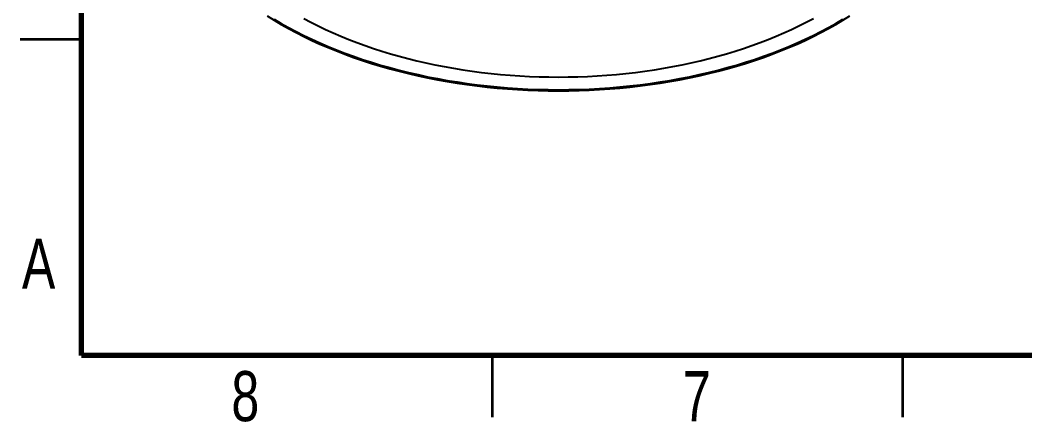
# Model space of a CAD drawing. Header units: millimetres. Extents: x 2 to 418, y 2 to 295.
# Drawn here: x 2.5 to 124.9, y 1.9 to 50.8 of the extents above; entities that cross this region are included whole.
import ezdxf

# ---------------------------------------------------------------- set-up
doc = ezdxf.new("R2010")
doc.units = ezdxf.units.MM
doc.styles.add('SLDTEXTSTYLE0', font='TXT', dxfattribs={"width": 0.75})

msp = doc.modelspace()

# ---------------------------------------------------------------- linework, layer by layer
at = {"color": 7, "linetype": 'Continuous', "lineweight": 70}
for p, q in [((10, 10), (10, 287)), ((410, 10), (10, 10))]:
    msp.add_line(p, q, dxfattribs=at)
at = {"color": 7, "linetype": 'Continuous', "lineweight": 35}
for p, q in [((10, 48.5), (2.5, 48.5)), ((60, 10), (60, 2.5)), ((110, 10), (110, 2.5))]:
    msp.add_line(p, q, dxfattribs=at)
at = {"color": 7, "linetype": 'Continuous', "lineweight": 25, "flags": 128}
for points in [[(32.59794, 51.35727), (33.44678, 50.8273), (34.31936, 50.31033), (35.21509, 49.80673), (36.13335, 49.31683), (37.07352, 48.84096), (38.03496, 48.37947), (39.01699, 47.93266), (40.01895, 47.50084), (41.04016, 47.08431), (42.0799, 46.68334), (43.13748, 46.29822), (44.21216, 45.92922), (45.30321, 45.57657), (46.40988, 45.24053), (47.53141, 44.92132), (48.66704, 44.61917), (49.81598, 44.33428), (50.97745, 44.06684), (52.15065, 43.81704), (53.33478, 43.58505), (54.52903, 43.37103), (55.73257, 43.17513), (56.94459, 42.99748), (58.16424, 42.8382), (59.39071, 42.6974), (60.62314, 42.57518), (61.86069, 42.47161), (63.10252, 42.38679), (64.34776, 42.32075), (65.59558, 42.27355), (66.84511, 42.24521), (68.09549, 42.23576), (69.34588, 42.24521), (70.59541, 42.27355), (71.84322, 42.32075), (73.08847, 42.38679), (74.33029, 42.47161), (75.56785, 42.57518), (76.80028, 42.6974), (78.02674, 42.8382), (79.2464, 42.99748), (80.45842, 43.17513), (81.66196, 43.37103), (82.85621, 43.58505), (84.04033, 43.81704), (85.21354, 44.06684), (86.37501, 44.33428), (87.52395, 44.61917), (88.65957, 44.92132), (89.78111, 45.24053), (90.88778, 45.57657), (91.97883, 45.92922), (93.05351, 46.29822), (94.11108, 46.68334), (95.15083, 47.08431), (96.17204, 47.50084), (97.174, 47.93266), (98.15603, 48.37947), (99.11746, 48.84096), (100.05763, 49.31683), (100.9759, 49.80673), (101.87163, 50.31033), (102.74421, 50.8273), (103.59304, 51.35727)], [(33.44678, 50.96341), (34.31936, 50.44644), (35.21509, 49.94283), (36.13335, 49.45293), (37.07352, 48.97707), (38.03496, 48.51558), (39.01699, 48.06877), (40.01895, 47.63695), (41.04016, 47.22041), (42.0799, 46.81945), (43.13748, 46.43433), (44.21216, 46.06532), (45.30321, 45.71268), (46.40988, 45.37664), (47.53141, 45.05743), (48.66704, 44.75528), (49.81598, 44.47038), (50.97745, 44.20295), (52.15065, 43.95315), (53.33478, 43.72116), (54.52903, 43.50714), (55.73257, 43.31124), (56.94459, 43.13359), (58.16424, 42.9743), (59.39071, 42.8335), (60.62314, 42.71128), (61.86069, 42.60772), (63.10252, 42.52289), (64.34776, 42.45686), (65.59558, 42.40965), (66.84511, 42.38132), (68.09549, 42.37187), (69.34588, 42.38132), (70.59541, 42.40965), (71.84322, 42.45686), (73.08847, 42.52289), (74.33029, 42.60772), (75.56785, 42.71128), (76.80028, 42.8335), (78.02674, 42.9743), (79.2464, 43.13359), (80.45842, 43.31124), (81.66196, 43.50714), (82.85621, 43.72116), (84.04033, 43.95315), (85.21354, 44.20295), (86.37501, 44.47038), (87.52395, 44.75528), (88.65957, 45.05743), (89.78111, 45.37664), (90.88778, 45.71268), (91.97883, 46.06532), (93.05351, 46.43433), (94.11108, 46.81945), (95.15083, 47.22041), (96.17204, 47.63695), (97.174, 48.06877), (98.15603, 48.51558), (99.11746, 48.97707), (100.05763, 49.45293), (100.9759, 49.94283), (101.87163, 50.44644), (102.74421, 50.96341)], [(37.0507, 51.05922), (37.9177, 50.59667), (38.80539, 50.14738), (39.71314, 49.71165), (40.64035, 49.28978), (41.58638, 48.88207), (42.55057, 48.48879), (43.53227, 48.11021), (44.53081, 47.74659), (45.54549, 47.39818), (46.57563, 47.06522), (47.62052, 46.74794), (48.67944, 46.44656), (49.75167, 46.16127), (50.83647, 45.89228), (51.9331, 45.63978), (53.0408, 45.40392), (54.15883, 45.18489), (55.2864, 44.98282), (56.42275, 44.79785), (57.56711, 44.63012), (58.71868, 44.47973), (59.87667, 44.34679), (61.0403, 44.23139), (62.20876, 44.13361), (63.38126, 44.05352), (64.55699, 43.99116), (65.73514, 43.9466), (66.91491, 43.91984), (68.09549, 43.91093), (69.27607, 43.91984), (70.45584, 43.9466), (71.634, 43.99116), (72.80973, 44.05352), (73.98222, 44.13361), (75.15069, 44.23139), (76.31432, 44.34679), (77.47231, 44.47973), (78.62388, 44.63012), (79.76823, 44.79785), (80.90459, 44.98282), (82.03216, 45.18489), (83.15018, 45.40392), (84.25789, 45.63978), (85.35452, 45.89228), (86.43932, 46.16127), (87.51154, 46.44656), (88.57046, 46.74794), (89.61535, 47.06522), (90.64549, 47.39818), (91.66018, 47.74659), (92.65871, 48.11021), (93.64041, 48.48879), (94.60461, 48.88207), (95.55063, 49.28978), (96.47784, 49.71165), (97.3856, 50.14738), (98.27328, 50.59667), (99.14028, 51.05922)]]:
    msp.add_lwpolyline(points, dxfattribs=at)

# ---------------------------------------------------------------- texts
at = {"color": 7, "linetype": 'Continuous', "lineweight": 0, "char_height": 6.096, "attachment_point": 2, "style": 'SLDTEXTSTYLE0'}
for s, insert in [('A', (4.75658, 24.22569)), ('8', (29.93862, 8.11369)), ('7', (84.93862, 8.11369))]:
    msp.add_mtext(s, dxfattribs=dict(at, insert=insert))

doc.saveas('drawing.dxf')
